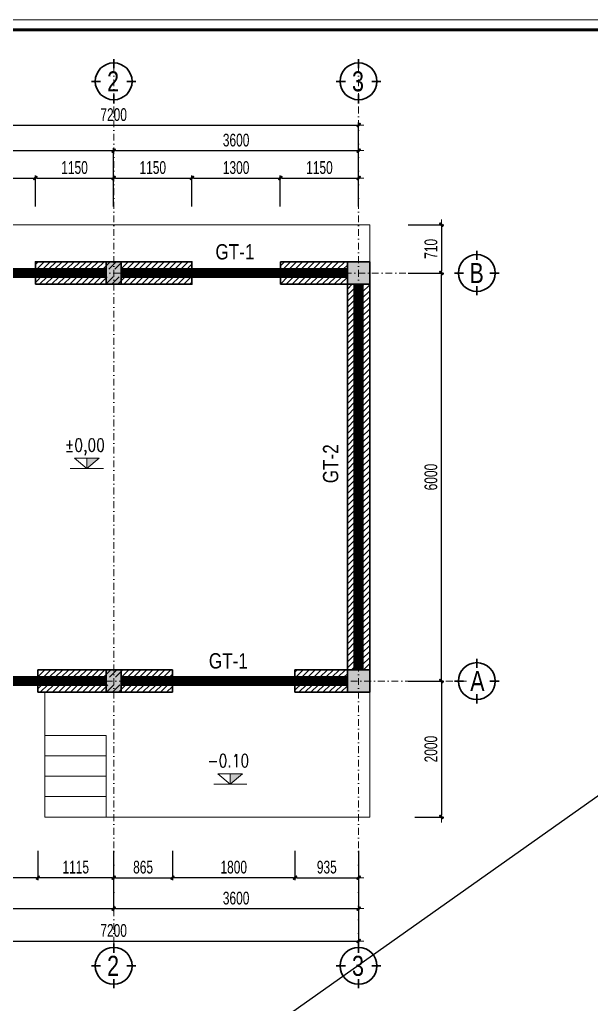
# Model space of a CAD drawing. Header units: millimetres. Extents: x -182770 to 489476, y -561170 to -280028.
# Drawn here: x 273740 to 282142, y -527067 to -512589 of the extents above; entities that cross this region are included whole.
import ezdxf
from ezdxf.enums import TextEntityAlignment as Align

# ---------------------------------------------------------------- set-up
doc = ezdxf.new("R2010")
doc.units = ezdxf.units.MM
doc.header["$MEASUREMENT"] = 0
doc.header["$PDMODE"] = 32
doc.linetypes.add('DASHDOT', pattern=[1, 0.5, -0.25, 0, -0.25])
doc.layers.get('Defpoints').update_dxf_attribs({"color": 1})
for name, color, linetype, lineweight in [('Dim', 252, 'Continuous', 13), ('hatch1', 136, 'Continuous', 9), ('Khungten_LCDI', 7, 'Continuous', 5), ('LC Dim', 8, 'Continuous', 18), ('LC Hatch', 252, 'Continuous', 9), ('LC ISO', 153, 'Continuous', 13), ('LC Net dam 1', 30, 'Continuous', 30), ('LC Net thay', 63, 'Continuous', 25), ('LC Net truc', 79, 'DASHDOT', 13), ('LC Text1', 3, 'Continuous', 20), ('LC Text2', 7, 'Continuous', 25), ('thay1', 63, 'Continuous', 18)]:
    doc.layers.add(name, color=color, linetype=linetype, lineweight=lineweight)
doc.layers.add('KCS_LANH_TO', color=3, linetype='Continuous')
doc.layers.add('KCS_Plotter', color=11, linetype='Continuous', plot=False)
doc.styles.add('EG 1', font='VHAVANB.TTF')
doc.styles.add('HOATBIF', font='hoatbif.shx', dxfattribs={"width": 0.7})
doc.styles.add('Khungten', font='VHAVAN.TTF', dxfattribs={"width": 0.9, "height": 5000})
doc.styles.add('LC 1', font='VHAVANB.TTF')
doc.styles.add('T1', font='Vnsimli.shx', dxfattribs={"width": 0.8})
doc.styles.add('T2', font='VHARIAL.TTF', dxfattribs={"width": 0.8})
doc.styles.add('Tahoma', font='tahoma.ttf')
doc.styles.add('Title', font='VHBLACK.TTF', dxfattribs={"width": 0.8})
doc.dimstyles.new('1-110', dxfattribs={"dimscale": 110, "dimtxt": 2.5, "dimasz": 0.35, "dimexe": 0.5, "dimexo": 1, "dimgap": 0.8, "dimtad": 1, "dimdec": 0, "dimzin": 0, "dimdsep": 46, "dimtxsty": 'HOATBIF', "dimblk1": 'DOT', "dimblk2": 'DOT', "dimsah": 1, "dimcen": -1, "dimdle": 1, "dimclrd": 256, "dimclre": 256, "dimclrt": 4, "dimadec": 3, "dimazin": 2, "dimtfac": 0.333333, "dimtdec": 0, "dimtix": 1, "dimtmove": 2, "dimatfit": 3, "dimldrblk": 'DOT', "dimfxl": 1, "dimtvp": 0.833333, "dimtolj": 1, "dimtzin": 0, "dimarcsym": 0})

# ---------------------------------------------------------------- blocks, each defined once
blk = doc.blocks.new('lcdi fix')
at = {"layer": 'Defpoints', "lineweight": 0}
blk.add_lwpolyline([(-1200, -14850), (-1200, 14850), (40800, 14850), (40800, -14850)], close=True, dxfattribs=at)
at = {"layer": 'Khungten_LCDI', "color": 5, "lineweight": 60}
blk.add_lwpolyline([(0, -14650), (0, 14650), (40600, 14650), (40600, -14650)], close=True, dxfattribs=at)
at = {"color": 7, "style": 'Khungten', "width": 0.8}
for tag, p in [('REVISION', (39499, -10746)), ('NGAYHT', (39546, -11609))]:
    blk.add_attdef(tag, text='', height=200, dxfattribs=at).set_placement(p, align=Align.CENTER)
at = {"layer": 'LC Text1', "color": 3, "style": 'LC 1', "width": 1.834006}
for tag, p, p2 in [('TENBANVE1', (36913, -8886), (40339, -8886)), ('TENBANVE2', (36913, -9562), (40339, -9562))]:
    blk.add_attdef(tag, text='', height=250, dxfattribs=at).set_placement(p, p2, align=Align.FIT)
at = {"layer": 'LC Text1', "style": 'Title', "width": 0.7}
blk.add_attdef('SOBANVE', text='', height=250, dxfattribs=at).set_placement((39562, -13896), align=Align.CENTER)
blk = doc.blocks.new('DOT')
at = {"layer": 'LC Dim'}
blk.add_line((-3, 0), (3, 0), dxfattribs=at)
at = {"layer": 'LC Dim', "color": 4}
blk.add_line((-1, -1), (1, 1), dxfattribs=at)
blk.add_lwpolyline([(0.5, 1), (-1, -0.5), (-0.5, -1), (1, 0.5)], close=True, dxfattribs=at)
blk = doc.blocks.new('*D967')
at = {"layer": 'Defpoints', "color": 0, "ltscale": 2, "transparency": 16777216}
for p in [(275121, -514514), (271521, -515412), (275121, -515412)]:
    blk.add_point(p, dxfattribs=at)
at = {"layer": 'Dim', "lineweight": -2, "ltscale": 2, "transparency": 16777216}
for p, q in [((271521, -515337), (271521, -514477)), ((271548, -514514), (275095, -514514)), ((275121, -515337), (275121, -514477))]:
    blk.add_line(p, q, dxfattribs=at)
at = {"layer": 'Dim', "lineweight": -2, "ltscale": 2, "transparency": 16777216, "xscale": 26.25, "yscale": 26.25, "zscale": 26.25, "rotation": 180}
blk.add_blockref('DOT', (271521, -514514), dxfattribs=at)
at = {"layer": 'Dim', "lineweight": -2, "ltscale": 2, "transparency": 16777216, "xscale": 26.25, "yscale": 26.25, "zscale": 26.25}
blk.add_blockref('DOT', (275121, -514514), dxfattribs=at)
at = {"layer": 'Dim', "color": 4, "ltscale": 2, "transparency": 16777216, "insert": (273321, -514360), "char_height": 187.5, "attachment_point": 5, "style": 'HOATBIF'}
blk.add_mtext('\\A1;3600', dxfattribs=at)
blk = doc.blocks.new('_Dot')
at = {"color": 0, "linetype": 'ByBlock', "lineweight": -2}
blk.add_line((-0.5, 0), (-1, 0), dxfattribs=at)
at = {"color": 0, "linetype": 'ByBlock', "const_width": 0.5}
blk.add_lwpolyline([(-0.25, 0, 1), (0.25, 0, 1)], format="xyb", close=True, dxfattribs=at)
blk = doc.blocks.new('*D968')
at = {"layer": 'Defpoints', "color": 0, "ltscale": 2, "transparency": 16777216}
for p in [(278721, -514514), (275121, -515412), (278721, -515412)]:
    blk.add_point(p, dxfattribs=at)
at = {"layer": 'Dim', "lineweight": -2, "ltscale": 2, "transparency": 16777216}
for p, q in [((275121, -515337), (275121, -514477)), ((275148, -514514), (278695, -514514)), ((278721, -515337), (278721, -514477))]:
    blk.add_line(p, q, dxfattribs=at)
at = {"layer": 'Dim', "lineweight": -2, "ltscale": 2, "transparency": 16777216, "xscale": 26.25, "yscale": 26.25, "zscale": 26.25, "rotation": 180}
blk.add_blockref('DOT', (275121, -514514), dxfattribs=at)
at = {"layer": 'Dim', "lineweight": -2, "ltscale": 2, "transparency": 16777216, "xscale": 26.25, "yscale": 26.25, "zscale": 26.25}
blk.add_blockref('DOT', (278721, -514514), dxfattribs=at)
at = {"layer": 'Dim', "color": 4, "ltscale": 2, "transparency": 16777216, "insert": (276921, -514360), "char_height": 187.5, "attachment_point": 5, "style": 'HOATBIF'}
blk.add_mtext('\\A1;3600', dxfattribs=at)
blk = doc.blocks.new('*D969')
at = {"layer": 'Defpoints', "color": 0, "ltscale": 2, "transparency": 16777216}
for p in [(278721, -514139), (271521, -515412), (278721, -515412)]:
    blk.add_point(p, dxfattribs=at)
at = {"layer": 'Dim', "lineweight": -2, "ltscale": 2, "transparency": 16777216}
for p, q in [((271521, -515337), (271521, -514102)), ((278721, -515337), (278721, -514102)), ((271548, -514139), (278695, -514139))]:
    blk.add_line(p, q, dxfattribs=at)
at = {"layer": 'Dim', "lineweight": -2, "ltscale": 2, "transparency": 16777216, "xscale": 26.25, "yscale": 26.25, "zscale": 26.25, "rotation": 180}
blk.add_blockref('DOT', (271521, -514139), dxfattribs=at)
at = {"layer": 'Dim', "lineweight": -2, "ltscale": 2, "transparency": 16777216, "xscale": 26.25, "yscale": 26.25, "zscale": 26.25}
blk.add_blockref('DOT', (278721, -514139), dxfattribs=at)
at = {"layer": 'Dim', "color": 4, "ltscale": 2, "transparency": 16777216, "insert": (275121, -513986), "char_height": 187.5, "attachment_point": 5, "style": 'HOATBIF'}
blk.add_mtext('\\A1;7200', dxfattribs=at)
blk = doc.blocks.new('KyHieu TrucDinhVi')
at = {"color": 7, "lineweight": 30}
for p, q in [((0, 2.36), (0, 4)), ((-2.36, 0), (-4, 0)), ((2.36, 0), (4, 0)), ((0, -2.36), (0, -4))]:
    blk.add_line(p, q, dxfattribs=at)
blk.add_circle((0, 0), 3.3, dxfattribs=at)
at = {"ltscale": 20, "style": 'Tahoma'}
blk.add_attdef('AA', text='', height=3, dxfattribs=at).set_placement((0, 0), align=Align.MIDDLE_CENTER)
blk = doc.blocks.new('*D970')
at = {"layer": 'Defpoints', "color": 0, "ltscale": 2, "transparency": 16777216}
for p in [(273971, -514918), (272671, -515412), (273971, -515412)]:
    blk.add_point(p, dxfattribs=at)
at = {"layer": 'Dim', "lineweight": -2, "ltscale": 2, "transparency": 16777216}
for p, q in [((272671, -515337), (272671, -514881)), ((272698, -514918), (273945, -514918)), ((273971, -515337), (273971, -514881))]:
    blk.add_line(p, q, dxfattribs=at)
at = {"layer": 'Dim', "lineweight": -2, "ltscale": 2, "transparency": 16777216, "xscale": 26.25, "yscale": 26.25, "zscale": 26.25, "rotation": 180}
blk.add_blockref('DOT', (272671, -514918), dxfattribs=at)
at = {"layer": 'Dim', "lineweight": -2, "ltscale": 2, "transparency": 16777216, "xscale": 26.25, "yscale": 26.25, "zscale": 26.25}
blk.add_blockref('DOT', (273971, -514918), dxfattribs=at)
at = {"layer": 'Dim', "color": 4, "ltscale": 2, "transparency": 16777216, "insert": (273321, -514764), "char_height": 187.5, "attachment_point": 5, "style": 'HOATBIF'}
blk.add_mtext('\\A1;1300', dxfattribs=at)
blk = doc.blocks.new('*D971')
at = {"layer": 'Defpoints', "color": 0, "ltscale": 2, "transparency": 16777216}
for p in [(275121, -514918), (273971, -515412), (275121, -515412)]:
    blk.add_point(p, dxfattribs=at)
at = {"layer": 'Dim', "lineweight": -2, "ltscale": 2, "transparency": 16777216}
for p, q in [((273971, -515337), (273971, -514881)), ((273998, -514918), (275095, -514918)), ((275121, -515337), (275121, -514881))]:
    blk.add_line(p, q, dxfattribs=at)
at = {"layer": 'Dim', "lineweight": -2, "ltscale": 2, "transparency": 16777216, "xscale": 26.25, "yscale": 26.25, "zscale": 26.25, "rotation": 180}
blk.add_blockref('DOT', (273971, -514918), dxfattribs=at)
at = {"layer": 'Dim', "lineweight": -2, "ltscale": 2, "transparency": 16777216, "xscale": 26.25, "yscale": 26.25, "zscale": 26.25}
blk.add_blockref('DOT', (275121, -514918), dxfattribs=at)
at = {"layer": 'Dim', "color": 4, "ltscale": 2, "transparency": 16777216, "insert": (274546, -514764), "char_height": 187.5, "attachment_point": 5, "style": 'HOATBIF'}
blk.add_mtext('\\A1;1150', dxfattribs=at)
blk = doc.blocks.new('*D972')
at = {"layer": 'Defpoints', "color": 0, "ltscale": 2, "transparency": 16777216}
for p in [(276271, -514918), (275121, -515412), (276271, -515412)]:
    blk.add_point(p, dxfattribs=at)
at = {"layer": 'Dim', "lineweight": -2, "ltscale": 2, "transparency": 16777216}
for p, q in [((275121, -515337), (275121, -514881)), ((275148, -514918), (276245, -514918)), ((276271, -515337), (276271, -514881))]:
    blk.add_line(p, q, dxfattribs=at)
at = {"layer": 'Dim', "lineweight": -2, "ltscale": 2, "transparency": 16777216, "xscale": 26.25, "yscale": 26.25, "zscale": 26.25, "rotation": 180}
blk.add_blockref('DOT', (275121, -514918), dxfattribs=at)
at = {"layer": 'Dim', "lineweight": -2, "ltscale": 2, "transparency": 16777216, "xscale": 26.25, "yscale": 26.25, "zscale": 26.25}
blk.add_blockref('DOT', (276271, -514918), dxfattribs=at)
at = {"layer": 'Dim', "color": 4, "ltscale": 2, "transparency": 16777216, "insert": (275696, -514764), "char_height": 187.5, "attachment_point": 5, "style": 'HOATBIF'}
blk.add_mtext('\\A1;1150', dxfattribs=at)
blk = doc.blocks.new('*D973')
at = {"layer": 'Defpoints', "color": 0, "ltscale": 2, "transparency": 16777216}
for p in [(277571, -514918), (276271, -515412), (277571, -515412)]:
    blk.add_point(p, dxfattribs=at)
at = {"layer": 'Dim', "lineweight": -2, "ltscale": 2, "transparency": 16777216}
for p, q in [((276271, -515337), (276271, -514881)), ((276298, -514918), (277545, -514918)), ((277571, -515337), (277571, -514881))]:
    blk.add_line(p, q, dxfattribs=at)
at = {"layer": 'Dim', "lineweight": -2, "ltscale": 2, "transparency": 16777216, "xscale": 26.25, "yscale": 26.25, "zscale": 26.25, "rotation": 180}
blk.add_blockref('DOT', (276271, -514918), dxfattribs=at)
at = {"layer": 'Dim', "lineweight": -2, "ltscale": 2, "transparency": 16777216, "xscale": 26.25, "yscale": 26.25, "zscale": 26.25}
blk.add_blockref('DOT', (277571, -514918), dxfattribs=at)
at = {"layer": 'Dim', "color": 4, "ltscale": 2, "transparency": 16777216, "insert": (276921, -514764), "char_height": 187.5, "attachment_point": 5, "style": 'HOATBIF'}
blk.add_mtext('\\A1;1300', dxfattribs=at)
blk = doc.blocks.new('*D974')
at = {"layer": 'Defpoints', "color": 0, "ltscale": 2, "transparency": 16777216}
for p in [(278721, -514918), (277571, -515412), (278721, -515412)]:
    blk.add_point(p, dxfattribs=at)
at = {"layer": 'Dim', "lineweight": -2, "ltscale": 2, "transparency": 16777216}
for p, q in [((277571, -515337), (277571, -514881)), ((277598, -514918), (278695, -514918)), ((278721, -515337), (278721, -514881))]:
    blk.add_line(p, q, dxfattribs=at)
at = {"layer": 'Dim', "lineweight": -2, "ltscale": 2, "transparency": 16777216, "xscale": 26.25, "yscale": 26.25, "zscale": 26.25, "rotation": 180}
blk.add_blockref('DOT', (277571, -514918), dxfattribs=at)
at = {"layer": 'Dim', "lineweight": -2, "ltscale": 2, "transparency": 16777216, "xscale": 26.25, "yscale": 26.25, "zscale": 26.25}
blk.add_blockref('DOT', (278721, -514918), dxfattribs=at)
at = {"layer": 'Dim', "color": 4, "ltscale": 2, "transparency": 16777216, "insert": (278146, -514764), "char_height": 187.5, "attachment_point": 5, "style": 'HOATBIF'}
blk.add_mtext('\\A1;1150', dxfattribs=at)
blk = doc.blocks.new('*D978')
at = {"layer": 'Defpoints', "color": 0, "transparency": 16777216}
for p in [(279375, -515604), (279375, -516314), (279939, -516314)]:
    blk.add_point(p, dxfattribs=at)
at = {"layer": 'Dim', "lineweight": -2, "transparency": 16777216}
for p, q in [((279450, -515604), (279976, -515604)), ((279939, -515630), (279939, -516287)), ((279450, -516314), (279976, -516314))]:
    blk.add_line(p, q, dxfattribs=at)
at = {"layer": 'Dim', "lineweight": -2, "transparency": 16777216, "xscale": 26.25, "yscale": 26.25, "zscale": 26.25}
for p, rotation in [((279939, -515604), 90), ((279939, -516314), 270)]:
    blk.add_blockref('DOT', p, dxfattribs=dict(at, rotation=rotation))
at = {"layer": 'Dim', "color": 4, "transparency": 16777216, "insert": (279785, -515959), "char_height": 187.5, "attachment_point": 5, "rotation": 90, "style": 'HOATBIF'}
blk.add_mtext('\\A1;710', dxfattribs=at)
blk = doc.blocks.new('*D979')
at = {"layer": 'Defpoints', "color": 0, "ltscale": 2, "transparency": 16777216}
for p in [(279471, -522314), (279471, -524314), (279939, -524314)]:
    blk.add_point(p, dxfattribs=at)
at = {"layer": 'Dim', "lineweight": -2, "ltscale": 2, "transparency": 16777216}
for p, q in [((279546, -522314), (279976, -522314)), ((279939, -522340), (279939, -524287)), ((279546, -524314), (279976, -524314))]:
    blk.add_line(p, q, dxfattribs=at)
at = {"layer": 'Dim', "lineweight": -2, "ltscale": 2, "transparency": 16777216, "xscale": 26.25, "yscale": 26.25, "zscale": 26.25}
for p, rotation in [((279939, -522314), 90), ((279939, -524314), 270)]:
    blk.add_blockref('DOT', p, dxfattribs=dict(at, rotation=rotation))
at = {"layer": 'Dim', "color": 4, "ltscale": 2, "transparency": 16777216, "insert": (279785, -523314), "char_height": 187.5, "attachment_point": 5, "rotation": 90, "style": 'HOATBIF'}
blk.add_mtext('\\A1;2000', dxfattribs=at)
blk = doc.blocks.new('*D980')
at = {"layer": 'Defpoints', "color": 0, "ltscale": 2, "transparency": 16777216}
for p in [(279375, -516314), (279939, -516314), (279375, -522314)]:
    blk.add_point(p, dxfattribs=at)
at = {"layer": 'Dim', "lineweight": -2, "ltscale": 2, "transparency": 16777216}
for p, q in [((279450, -516314), (279976, -516314)), ((279939, -522287), (279939, -516340)), ((279450, -522314), (279976, -522314))]:
    blk.add_line(p, q, dxfattribs=at)
at = {"layer": 'Dim', "lineweight": -2, "ltscale": 2, "transparency": 16777216, "xscale": 26.25, "yscale": 26.25, "zscale": 26.25}
for p, rotation in [((279939, -516314), 90), ((279939, -522314), 270)]:
    blk.add_blockref('DOT', p, dxfattribs=dict(at, rotation=rotation))
at = {"layer": 'Dim', "color": 4, "ltscale": 2, "transparency": 16777216, "insert": (279785, -519314), "char_height": 187.5, "attachment_point": 5, "rotation": 90, "style": 'HOATBIF'}
blk.add_mtext('\\A1;6000', dxfattribs=at)
blk = doc.blocks.new('*D981')
at = {"layer": 'Defpoints', "color": 0, "ltscale": 2, "transparency": 16777216}
for p in [(277786, -524733), (278721, -524733), (278721, -525205)]:
    blk.add_point(p, dxfattribs=at)
at = {"layer": 'Dim', "lineweight": -2, "ltscale": 2, "transparency": 16777216}
for p, q in [((277786, -524808), (277786, -525243)), ((278721, -524808), (278721, -525243)), ((277813, -525205), (278695, -525205))]:
    blk.add_line(p, q, dxfattribs=at)
at = {"layer": 'Dim', "lineweight": -2, "ltscale": 2, "transparency": 16777216, "xscale": 26.25, "yscale": 26.25, "zscale": 26.25, "rotation": 180}
blk.add_blockref('DOT', (277786, -525205), dxfattribs=at)
at = {"layer": 'Dim', "lineweight": -2, "ltscale": 2, "transparency": 16777216, "xscale": 26.25, "yscale": 26.25, "zscale": 26.25}
blk.add_blockref('DOT', (278721, -525205), dxfattribs=at)
at = {"layer": 'Dim', "color": 4, "ltscale": 2, "transparency": 16777216, "insert": (278254, -525051), "char_height": 187.5, "attachment_point": 5, "style": 'HOATBIF'}
blk.add_mtext('\\A1;935', dxfattribs=at)
blk = doc.blocks.new('*D982')
at = {"layer": 'Defpoints', "color": 0, "ltscale": 2, "transparency": 16777216}
for p in [(271521, -524733), (275121, -524733), (275121, -525660)]:
    blk.add_point(p, dxfattribs=at)
at = {"layer": 'Dim', "lineweight": -2, "ltscale": 2, "transparency": 16777216}
for p, q in [((271521, -524808), (271521, -525698)), ((275121, -524808), (275121, -525698)), ((271548, -525660), (275095, -525660))]:
    blk.add_line(p, q, dxfattribs=at)
at = {"layer": 'Dim', "lineweight": -2, "ltscale": 2, "transparency": 16777216, "xscale": 26.25, "yscale": 26.25, "zscale": 26.25, "rotation": 180}
blk.add_blockref('DOT', (271521, -525660), dxfattribs=at)
at = {"layer": 'Dim', "lineweight": -2, "ltscale": 2, "transparency": 16777216, "xscale": 26.25, "yscale": 26.25, "zscale": 26.25}
blk.add_blockref('DOT', (275121, -525660), dxfattribs=at)
at = {"layer": 'Dim', "color": 4, "ltscale": 2, "transparency": 16777216, "insert": (273321, -525506), "char_height": 187.5, "attachment_point": 5, "style": 'HOATBIF'}
blk.add_mtext('\\A1;3600', dxfattribs=at)
blk = doc.blocks.new('*D983')
at = {"layer": 'Defpoints', "color": 0, "ltscale": 2, "transparency": 16777216}
for p in [(275121, -524733), (278721, -524733), (278721, -525660)]:
    blk.add_point(p, dxfattribs=at)
at = {"layer": 'Dim', "lineweight": -2, "ltscale": 2, "transparency": 16777216}
for p, q in [((275121, -524808), (275121, -525698)), ((278721, -524808), (278721, -525698)), ((275148, -525660), (278695, -525660))]:
    blk.add_line(p, q, dxfattribs=at)
at = {"layer": 'Dim', "lineweight": -2, "ltscale": 2, "transparency": 16777216, "xscale": 26.25, "yscale": 26.25, "zscale": 26.25, "rotation": 180}
blk.add_blockref('DOT', (275121, -525660), dxfattribs=at)
at = {"layer": 'Dim', "lineweight": -2, "ltscale": 2, "transparency": 16777216, "xscale": 26.25, "yscale": 26.25, "zscale": 26.25}
blk.add_blockref('DOT', (278721, -525660), dxfattribs=at)
at = {"layer": 'Dim', "color": 4, "ltscale": 2, "transparency": 16777216, "insert": (276921, -525506), "char_height": 187.5, "attachment_point": 5, "style": 'HOATBIF'}
blk.add_mtext('\\A1;3600', dxfattribs=at)
blk = doc.blocks.new('*D984')
at = {"layer": 'Defpoints', "color": 0, "ltscale": 2, "transparency": 16777216}
for p in [(271521, -524733), (278721, -524733), (278721, -526136)]:
    blk.add_point(p, dxfattribs=at)
at = {"layer": 'Dim', "lineweight": -2, "ltscale": 2, "transparency": 16777216}
for p, q in [((271521, -524808), (271521, -526173)), ((278721, -524808), (278721, -526173)), ((271548, -526136), (278695, -526136))]:
    blk.add_line(p, q, dxfattribs=at)
at = {"layer": 'Dim', "lineweight": -2, "ltscale": 2, "transparency": 16777216, "xscale": 26.25, "yscale": 26.25, "zscale": 26.25, "rotation": 180}
blk.add_blockref('DOT', (271521, -526136), dxfattribs=at)
at = {"layer": 'Dim', "lineweight": -2, "ltscale": 2, "transparency": 16777216, "xscale": 26.25, "yscale": 26.25, "zscale": 26.25}
blk.add_blockref('DOT', (278721, -526136), dxfattribs=at)
at = {"layer": 'Dim', "color": 4, "ltscale": 2, "transparency": 16777216, "insert": (275121, -525982), "char_height": 187.5, "attachment_point": 5, "style": 'HOATBIF'}
blk.add_mtext('\\A1;7200', dxfattribs=at)
blk = doc.blocks.new('*D985')
at = {"layer": 'Defpoints', "color": 0, "ltscale": 2, "transparency": 16777216}
for p in [(274006, -524733), (275121, -524733), (274006, -525205)]:
    blk.add_point(p, dxfattribs=at)
at = {"layer": 'Dim', "lineweight": -2, "ltscale": 2, "transparency": 16777216}
for p, q in [((274006, -524808), (274006, -525243)), ((275121, -524808), (275121, -525243)), ((275095, -525205), (274033, -525205))]:
    blk.add_line(p, q, dxfattribs=at)
at = {"layer": 'Dim', "lineweight": -2, "ltscale": 2, "transparency": 16777216, "xscale": 26.25, "yscale": 26.25, "zscale": 26.25, "rotation": 180}
blk.add_blockref('DOT', (274006, -525205), dxfattribs=at)
at = {"layer": 'Dim', "lineweight": -2, "ltscale": 2, "transparency": 16777216, "xscale": 26.25, "yscale": 26.25, "zscale": 26.25}
blk.add_blockref('DOT', (275121, -525205), dxfattribs=at)
at = {"layer": 'Dim', "color": 4, "ltscale": 2, "transparency": 16777216, "insert": (274564, -525051), "char_height": 187.5, "attachment_point": 5, "style": 'HOATBIF'}
blk.add_mtext('\\A1;1115', dxfattribs=at)
blk = doc.blocks.new('*D986')
at = {"layer": 'Defpoints', "color": 0, "ltscale": 2, "transparency": 16777216}
for p in [(272706, -524733), (274006, -524733), (272706, -525205)]:
    blk.add_point(p, dxfattribs=at)
at = {"layer": 'Dim', "lineweight": -2, "ltscale": 2, "transparency": 16777216}
for p, q in [((272706, -524808), (272706, -525243)), ((274006, -524808), (274006, -525243)), ((273980, -525205), (272733, -525205))]:
    blk.add_line(p, q, dxfattribs=at)
at = {"layer": 'Dim', "lineweight": -2, "ltscale": 2, "transparency": 16777216, "xscale": 26.25, "yscale": 26.25, "zscale": 26.25, "rotation": 180}
blk.add_blockref('DOT', (272706, -525205), dxfattribs=at)
at = {"layer": 'Dim', "lineweight": -2, "ltscale": 2, "transparency": 16777216, "xscale": 26.25, "yscale": 26.25, "zscale": 26.25}
blk.add_blockref('DOT', (274006, -525205), dxfattribs=at)
at = {"layer": 'Dim', "color": 4, "ltscale": 2, "transparency": 16777216, "insert": (273356, -525051), "char_height": 187.5, "attachment_point": 5, "style": 'HOATBIF'}
blk.add_mtext('\\A1;1300', dxfattribs=at)
blk = doc.blocks.new('Caodo1')
at = {"layer": 'LC Text1'}
blk.add_hatch(color=4, dxfattribs=at).paths.add_polyline_path([(0, 200), (0, 0), (243, 200)])
at = {"layer": 'LC Text1', "color": 4}
for p, q in [((0, 0), (0, 200)), ((324, 0), (-324, 0))]:
    blk.add_line(p, q, dxfattribs=at)
blk.add_lwpolyline([(-243, 200), (243, 200), (0, 0), (0, 0)], close=True, dxfattribs=at)
at = {"layer": 'LC Text1', "color": 4, "style": 'T1', "width": 0.8}
blk.add_attdef('%%P0,00', text='', height=250, dxfattribs=at).set_placement((-39, 460), align=Align.MIDDLE_CENTER)
blk = doc.blocks.new('*D922')
at = {"layer": 'Defpoints', "color": 0, "ltscale": 2, "transparency": 16777216}
for p in [(275986, -524733), (277786, -524733), (275986, -525205)]:
    blk.add_point(p, dxfattribs=at)
at = {"layer": 'Dim', "lineweight": -2, "ltscale": 2, "transparency": 16777216}
for p, q in [((275986, -524808), (275986, -525243)), ((277786, -524808), (277786, -525243)), ((277760, -525205), (276013, -525205))]:
    blk.add_line(p, q, dxfattribs=at)
at = {"layer": 'Dim', "lineweight": -2, "ltscale": 2, "transparency": 16777216, "xscale": 26.25, "yscale": 26.25, "zscale": 26.25, "rotation": 180}
blk.add_blockref('DOT', (275986, -525205), dxfattribs=at)
at = {"layer": 'Dim', "lineweight": -2, "ltscale": 2, "transparency": 16777216, "xscale": 26.25, "yscale": 26.25, "zscale": 26.25}
blk.add_blockref('DOT', (277786, -525205), dxfattribs=at)
at = {"layer": 'Dim', "color": 4, "ltscale": 2, "transparency": 16777216, "insert": (276886, -525051), "char_height": 187.5, "attachment_point": 5, "style": 'HOATBIF'}
blk.add_mtext('\\A1;1800', dxfattribs=at)
blk = doc.blocks.new('*D923')
at = {"layer": 'Defpoints', "color": 0, "ltscale": 2, "transparency": 16777216}
for p in [(275121, -524850), (275986, -524850), (275986, -525205)]:
    blk.add_point(p, dxfattribs=at)
at = {"layer": 'Dim', "lineweight": -2, "ltscale": 2, "transparency": 16777216}
for p, q in [((275121, -524925), (275121, -525243)), ((275986, -524925), (275986, -525243)), ((275148, -525205), (275960, -525205))]:
    blk.add_line(p, q, dxfattribs=at)
at = {"layer": 'Dim', "lineweight": -2, "ltscale": 2, "transparency": 16777216, "xscale": 26.25, "yscale": 26.25, "zscale": 26.25, "rotation": 180}
blk.add_blockref('DOT', (275121, -525205), dxfattribs=at)
at = {"layer": 'Dim', "lineweight": -2, "ltscale": 2, "transparency": 16777216, "xscale": 26.25, "yscale": 26.25, "zscale": 26.25}
blk.add_blockref('DOT', (275986, -525205), dxfattribs=at)
at = {"layer": 'Dim', "color": 4, "ltscale": 2, "transparency": 16777216, "insert": (275554, -525051), "char_height": 187.5, "attachment_point": 5, "style": 'HOATBIF'}
blk.add_mtext('\\A1;865', dxfattribs=at)

msp = doc.modelspace()

# ---------------------------------------------------------------- hatches: boundary and pattern name
at = {"layer": 'hatch1', "ltscale": 2}
h = msp.add_hatch(dxfattribs=at)
h.set_pattern_fill('ANSI31', color=256, scale=500)
h.set_pattern_definition([(45, (-383658.006, 252242.13), (-44.194174, 44.194174), [])])
h.paths.add_polyline_path([(276271.3, -516148.5), (273971.3, -516148.5), (273971.3, -516478.5), (276271.3, -516478.5)])
h.paths.add_polyline_path([(275011.3, -516368.5), (274081.3, -516368.5), (274081.3, -516258.5), (275011.3, -516258.5), (275231.3, -516258.5), (276161.3, -516258.5), (276161.3, -516368.5), (275231.3, -516368.5)], flags=16)
h.paths.add_polyline_path([(278556.3, -516368.5), (277681.3, -516368.5), (277681.3, -516258.5), (278556.3, -516258.5), (278556.3, -516148.5), (277571.3, -516148.5), (277571.3, -516478.5), (278556.3, -516478.5)])
h.paths.add_polyline_path([(278666.3, -516478.5), (278556.3, -516478.5), (278556.3, -522148.5), (278666.3, -522148.5)])
h.paths.add_polyline_path([(278886.3, -516478.5), (278776.3, -516478.5), (278776.3, -522148.5), (278886.3, -522148.5)])
h.paths.add_polyline_path([(278556.3, -522148.5), (277786.3, -522148.5), (277786.3, -522478.5), (278556.3, -522478.5), (278556.3, -522368.5), (277896.3, -522368.5), (277896.3, -522258.5), (278556.3, -522258.5)])
h.paths.add_polyline_path([(275986.3, -522148.5), (274006.3, -522148.5), (274006.3, -522478.5), (275986.3, -522478.5)])
h.paths.add_polyline_path([(275231.3, -522258.5), (275876.3, -522258.5), (275876.3, -522368.5), (275231.3, -522368.5), (275011.3, -522368.5), (274116.3, -522368.5), (274116.3, -522258.5), (275011.3, -522258.5)], flags=16)
h.paths.add_polyline_path([(272706.3, -522148.5), (271686.3, -522148.5), (271686.3, -522258.5), (272596.3, -522258.5), (272596.3, -522368.5), (271686.3, -522368.5), (271686.3, -522478.5), (272706.3, -522478.5)])
h.paths.add_polyline_path([(271466.3, -516478.5), (271356.3, -516478.5), (271356.3, -522148.5), (271466.3, -522148.5)])
h.paths.add_polyline_path([(271686.3, -516478.5), (271576.3, -516478.5), (271576.3, -522148.5), (271686.3, -522148.5)])
h.paths.add_polyline_path([(272671.3, -516148.5), (271686.3, -516148.5), (271686.3, -516258.5), (272561.3, -516258.5), (272561.3, -516368.5), (271686.3, -516368.5), (271686.3, -516478.5), (272671.3, -516478.5)])
at = {"layer": 'LC Hatch', "ltscale": 250}
h = msp.add_hatch(dxfattribs=at)
h.set_pattern_fill('BTCT', color=256, scale=40)
h.set_pattern_definition([(50, (-4374.87, -61923.42), (286.90407, -25.10085), [30, -330]), (355, (-4374.87, -61923.42), (-55.50053, 300.87685), [24, -264]), (100.4514, (-4350.96, -61925.5), (231.40375, 275.77582), [25.49608, -280.45684]), (46.1842, (-4374.87, -61843.42), (426.89642, -66.2076), [45, -495]), (96.6356, (-4339.3, -61848.94), (373.86508, 389.64715), [38.2441, -420.6852]), (351.1842, (-4374.87, -61843.4), (373.86478, 389.64744), [36, -396]), (21, (-4334.87, -61863.42), (238.76282, -161.04756), [30, -330]), (326, (-4334.87, -61863.42), (97.32613, 290.06002), [24, -264]), (71.4514, (-4314.97, -61876.84), (336.08905, 129.0122), [25.49608, -280.45684]), (37.5, (-4374.87, -61923.42), (4.863942, 133.157542), [0, -260.8, 0, -268, 0, -265]), (7.5, (-4374.87, -61923.42), (105.227815, 157.764685), [0, -152.8, 0, -254.8, 0, -101]), (327.5, (-4464.07, -61923.42), (213.528974, -9.021949), [0, -100, 0, -312, 0, -414]), (317.5, (-4504.07, -61923.42), (233.27447, 40.04199), [0, -130, 0, -207.2, 0, -294]), (45, (-4374.87, -61923.42), (-106.066017, 106.066017), []), (45, (-4304.15, -61923.42), (-106.066017, 106.066017), [])])
h.paths.add_polyline_path([(271686.3, -516148.5), (271356.3, -516148.5), (271356.3, -516478.5), (271686.3, -516478.5)])
h.paths.add_polyline_path([(275231.3, -516148.5), (275011.3, -516148.5), (275011.3, -516478.5), (275231.3, -516478.5)])
h.paths.add_polyline_path([(278886.3, -516148.5), (278556.3, -516148.5), (278556.3, -516478.5), (278886.3, -516478.5)])
h.paths.add_polyline_path([(278886.3, -522148.5), (278556.3, -522148.5), (278556.3, -522478.5), (278886.3, -522478.5)])
h.paths.add_polyline_path([(275230.4, -522148.5), (275010.4, -522148.5), (275011.3, -522478.5), (275231.3, -522478.5)])
h.paths.add_polyline_path([(271686.3, -522148.5), (271356.3, -522148.5), (271356.3, -522478.5), (271686.3, -522478.5)])

# ---------------------------------------------------------------- linework, layer by layer
at = {"layer": 'KCS_LANH_TO', "color": 2, "const_width": 150}
for points in [[(271686.3, -516313.5), (275011.3, -516313.5)], [(275230.9, -516313.5), (278555.9, -516313.5)], [(278721.3, -516478.5), (278721.3, -522148.5)], [(271686.3, -522313.5), (275011.3, -522313.5)], [(275230.9, -522313.5), (278555.9, -522313.5)]]:
    msp.add_lwpolyline(points, dxfattribs=at)
at = {"layer": 'KCS_Plotter', "ltscale": 250}
msp.add_line((266876.1, -534863.8), (298376.1, -512588.8), dxfattribs=at)
at = {"layer": 'LC Net dam 1', "ltscale": 2}
for p, q in [((273971.3, -516478.5), (273971.3, -516148.5)), ((273971.3, -516148.5), (276271.3, -516148.5)), ((276271.3, -516478.5), (276271.3, -516148.5)), ((277571.3, -516478.5), (277571.3, -516148.5)), ((277681.3, -516258.5), (278556.3, -516258.5)), ((277681.3, -516368.5), (277681.3, -516258.5)), ((274006.3, -522148.5), (274006.3, -522478.5)), ((275986.3, -522478.5), (275986.3, -522148.5)), ((277786.3, -522478.5), (277786.3, -522148.5)), ((277896.3, -522368.5), (277896.3, -522258.5))]:
    msp.add_line(p, q, dxfattribs=at)
at = {"layer": 'LC Net dam 1', "ltscale": 250}
msp.add_line((277571.3, -516148.5), (278556.3, -516148.5), dxfattribs=at)
at = {"layer": 'LC Net dam 1', "ltscale": 500}
for p, q in [((278556.3, -522478.5), (278556.3, -516148.5)), ((277681.3, -516368.5), (278556.3, -516368.5)), ((273971.3, -516478.5), (276271.3, -516478.5)), ((277571.3, -516478.5), (278886.3, -516478.5)), ((278666.3, -522148.5), (278666.3, -516478.5)), ((278776.3, -522148.5), (278776.3, -516478.5)), ((278886.3, -522478.5), (278886.3, -516478.5)), ((274006.3, -522148.5), (275986.3, -522148.5)), ((277786.3, -522148.5), (278886.3, -522148.5)), ((277896.3, -522258.5), (278556.3, -522258.5)), ((274006.3, -522478.5), (275986.3, -522478.5)), ((277786.3, -522478.5), (278886.3, -522478.5)), ((277896.3, -522368.5), (278556.3, -522368.5))]:
    msp.add_line(p, q, dxfattribs=at)
at = {"layer": 'LC Net dam 1', "ltscale": 2}
msp.add_lwpolyline([(273971.3, -516478.5), (276271.3, -516478.5), (276271.3, -516148.5), (273971.3, -516148.5)], close=True, dxfattribs=at)
for points in [[(275011.3, -516258.5), (274081.3, -516258.5), (274081.3, -516368.5), (275011.3, -516368.5)], [(275231.3, -516368.5), (276161.3, -516368.5), (276161.3, -516258.5), (275231.3, -516258.5)], [(275011.3, -522258.5), (274116.3, -522258.5), (274116.3, -522368.5), (275011.3, -522368.5)], [(275231.3, -522368.5), (275876.3, -522368.5), (275876.3, -522258.5), (275231.3, -522258.5)]]:
    msp.add_lwpolyline(points, dxfattribs=at)
at = {"layer": 'LC Net dam 1', "ltscale": 500}
for points in [[(275011.3, -516148.5), (275231.3, -516148.5), (275231.3, -516478.5), (275011.3, -516478.5)], [(275010.4, -522148.5), (275230.4, -522148.5), (275231.3, -522478.5), (275011.3, -522478.5)], [(278556.3, -522148.5), (278886.3, -522148.5), (278886.3, -522478.5), (278556.3, -522478.5)]]:
    msp.add_lwpolyline(points, close=True, dxfattribs=at)
at = {"layer": 'LC Net dam 1', "ltscale": 250}
msp.add_lwpolyline([(278556.3, -516148.5), (278886.3, -516148.5), (278886.3, -516478.5), (278556.3, -516478.5)], close=True, dxfattribs=at)
at = {"layer": 'LC Net truc', "ltscale": 200}
for p, q in [((275121.3, -526173.2), (275121.3, -513177.6)), ((278721.3, -526173.2), (278721.3, -513177.6)), ((270112.1, -516313.5), (279448.2, -516313.5)), ((270000.9, -522313.5), (280342.4, -522313.5))]:
    msp.add_line(p, q, dxfattribs=at)
at = {"layer": 'thay1', "ltscale": 2}
for p, q in [((278886.3, -522313.5), (278886.3, -524313.5)), ((274111.3, -522478.5), (274111.3, -524313.5)), ((275011.3, -523113.5), (274111.3, -523113.5)), ((275011.3, -523113.5), (275011.3, -524313.5)), ((275011.3, -523413.5), (274111.3, -523413.5)), ((275011.3, -523713.5), (274111.3, -523713.5)), ((275011.3, -524013.5), (274111.3, -524013.5)), ((275011.3, -524313.5), (274111.3, -524313.5)), ((275011.3, -524313.5), (278886.3, -524313.5))]:
    msp.add_line(p, q, dxfattribs=at)
msp.add_lwpolyline([(278886.3, -516148.5), (278886.3, -515603.5), (271356.3, -515603.5), (271356.3, -516148.5)], dxfattribs=at)

# ---------------------------------------------------------------- block references
at = {"layer": 'LC ISO'}
ref = msp.add_blockref('KyHieu TrucDinhVi', (275121.3, -513495.3), dxfattribs=dict(at, xscale=82, yscale=82, zscale=82))
ref.add_attrib('AA', '2', dxfattribs={"layer": '0', "ltscale": 20, "height": 295.2, "style": 'EG 1', "width": 0.8}).set_placement((275112.5, -513495.3), align=Align.MIDDLE_CENTER)
ref = msp.add_blockref('KyHieu TrucDinhVi', (278721.3, -513495.3), dxfattribs=dict(at, xscale=82, yscale=82, zscale=82))
ref.add_attrib('AA', '3', dxfattribs={"layer": '0', "ltscale": 20, "height": 295.2, "style": 'EG 1', "width": 0.8}).set_placement((278712.5, -513495.3), align=Align.MIDDLE_CENTER)
ref = msp.add_blockref('KyHieu TrucDinhVi', (280458.6, -516313.5), dxfattribs=dict(at, xscale=-82, yscale=82, zscale=82))
ref.add_attrib('AA', 'b', dxfattribs={"layer": '0', "ltscale": 20, "height": 295.2, "style": 'EG 1', "width": 0.8}).set_placement((280456.1, -516313.5), align=Align.MIDDLE_CENTER)
ref = msp.add_blockref('KyHieu TrucDinhVi', (280458.6, -522313.5), dxfattribs=dict(at, xscale=-82, yscale=82, zscale=82))
ref.add_attrib('AA', 'a', dxfattribs={"layer": '0', "ltscale": 20, "height": 295.2, "style": 'EG 1', "width": 0.8}).set_placement((280467.6, -522313.5), align=Align.MIDDLE_CENTER)
ref = msp.add_blockref('KyHieu TrucDinhVi', (275121.3, -526501.2), dxfattribs=dict(at, xscale=82, yscale=82, zscale=82))
ref.add_attrib('AA', '2', dxfattribs={"layer": '0', "ltscale": 20, "height": 295.2, "style": 'EG 1', "width": 0.8}).set_placement((275112.5, -526501.2), align=Align.MIDDLE_CENTER)
ref = msp.add_blockref('KyHieu TrucDinhVi', (278721.3, -526501.2), dxfattribs=dict(at, xscale=82, yscale=82, zscale=82))
ref.add_attrib('AA', '3', dxfattribs={"layer": '0', "ltscale": 20, "height": 295.2, "style": 'EG 1', "width": 0.8}).set_placement((278712.5, -526501.2), align=Align.MIDDLE_CENTER)
at = {"layer": 'LC Net thay', "xscale": 0.75, "yscale": 0.75, "zscale": 0.75}
msp.add_blockref('lcdi fix', (267776.1, -523726.3), dxfattribs=at)
at = {"layer": 'LC Text1'}
ref = msp.add_blockref('Caodo1', (274726.6, -519188.6), dxfattribs=dict(at, xscale=0.75, yscale=0.75, zscale=0.75))
ref.add_attrib('%%P0,00', '%%p0,00', dxfattribs={"layer": 'LC Text2', "height": 187.5, "style": 'T1', "width": 0.8}).set_placement((274697.3, -518844), align=Align.MIDDLE_CENTER)
ref = msp.add_blockref('Caodo1', (276834.8, -523828.9), dxfattribs=dict(at, xscale=0.75, yscale=0.75, zscale=0.75))
ref.add_attrib('%%P0,00', '-0.10', dxfattribs={"layer": 'LC Text2', "height": 187.5, "style": 'T1', "width": 0.8}).set_placement((276805.5, -523484.3), align=Align.MIDDLE_CENTER)

# ---------------------------------------------------------------- texts
at = {"layer": 'LC Text2', "style": 'T2', "width": 0.8}
for p in [(276617.3, -516114.4), (276520.4, -522129.2)]:
    msp.add_text('gt-1', height=225, dxfattribs=at).set_placement(p)
msp.add_text('gt-2', height=225, rotation=90, dxfattribs=at).set_placement((278422.9, -519404.8))

# ---------------------------------------------------------------- dimensions: what is measured, and where the dimension line sits
at = {"layer": 'Dim', "ltscale": 2}
for base, p1, p2, picture, middle in [((278721.3, -514139.4), (271521.3, -515412.4), (278721.3, -515412.4), '*D969', (275121.3, -513985.6)), ((275121.3, -514514), (271521.3, -515412.4), (275121.3, -515412.4), '*D967', (273321.3, -514360.3)), ((278721.3, -514514), (275121.3, -515412.4), (278721.3, -515412.4), '*D968', (276921.3, -514360.3)), ((273971.3, -514918.2), (272671.3, -515412.4), (273971.3, -515412.4), '*D970', (273321.3, -514764.4)), ((275121.3, -514918.2), (273971.3, -515412.4), (275121.3, -515412.4), '*D971', (274546.3, -514764.4)), ((276271.3, -514918.2), (275121.3, -515412.4), (276271.3, -515412.4), '*D972', (275696.3, -514764.4)), ((277571.3, -514918.2), (276271.3, -515412.4), (277571.3, -515412.4), '*D973', (276921.3, -514764.4)), ((278721.3, -514918.2), (277571.3, -515412.4), (278721.3, -515412.4), '*D974', (278146.3, -514764.4)), ((275121.3, -525660.2), (271521.3, -524732.8), (275121.3, -524732.8), '*D982', (273321.3, -525506.4)), ((278721.3, -526135.7), (271521.3, -524732.8), (278721.3, -524732.8), '*D984', (275121.3, -525981.9)), ((272706.3, -525205), (274006.3, -524732.8), (272706.3, -524732.8), '*D986', (273356.3, -525051.3)), ((274006.3, -525205), (275121.3, -524732.8), (274006.3, -524732.8), '*D985', (274563.8, -525051.3)), ((278721.3, -525660.2), (275121.3, -524732.8), (278721.3, -524732.8), '*D983', (276921.3, -525506.4)), ((275986.3, -525205), (277786.3, -524732.8), (275986.3, -524732.8), '*D922', (276886.3, -525051.3)), ((278721.3, -525205), (277786.3, -524732.8), (278721.3, -524732.8), '*D981', (278253.8, -525051.3)), ((275986.3, -525205), (275121.3, -524850.3), (275986.3, -524850.3), '*D923', (275553.8, -525051.3))]:
    dim = msp.add_linear_dim(base=base, p1=p1, p2=p2, dimstyle='1-110', override={"dimscale": 75}, dxfattribs=at)
    dim.commit()
    dim.dimension.update_dxf_attribs({"geometry": picture, "text_midpoint": middle})
at = {"layer": 'Dim'}
dim = msp.add_linear_dim(base=(279938.7, -516313.5), p1=(279374.9, -515603.5), p2=(279374.9, -516313.5), angle=90, dimstyle='1-110', override={"dimscale": 75}, dxfattribs=at)
dim.commit()
dim.dimension.update_dxf_attribs({"geometry": '*D978', "text_midpoint": (279784.9, -515958.5)})
at = {"layer": 'Dim', "ltscale": 2}
for base, p1, p2, picture, middle in [((279938.7, -516313.5), (279374.9, -522313.5), (279374.9, -516313.5), '*D980', (279784.9, -519313.5)), ((279938.7, -524313.5), (279470.8, -522313.5), (279470.8, -524313.5), '*D979', (279784.9, -523313.5))]:
    dim = msp.add_linear_dim(base=base, p1=p1, p2=p2, angle=90, dimstyle='1-110', override={"dimscale": 75}, dxfattribs=at)
    dim.commit()
    dim.dimension.update_dxf_attribs({"geometry": picture, "text_midpoint": middle})

doc.saveas('drawing.dxf')
